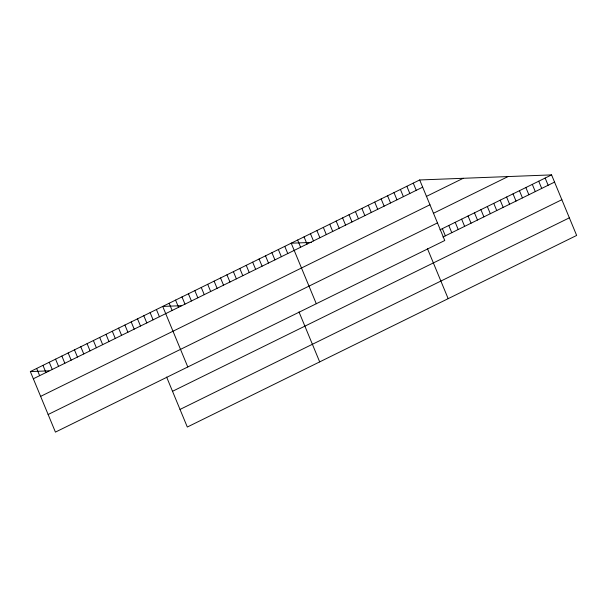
<?xml version="1.0" encoding="UTF-8"?>
<svg xmlns="http://www.w3.org/2000/svg" width="607" height="607" viewBox="0 0 607 607"><rect width="100%" height="100%" fill="white"/><g stroke="black" fill="none" stroke-linecap="round" stroke-linejoin="round"><path stroke-width="0.91" d="M419.687 179.968L444.764 240.509L55.427 432.108L30.35 371.567L419.687 179.968L551.573 174.892L576.65 235.433L187.313 427.032L166.614 377.053M33.332 378.776L422.669 187.176M426.273 196.471L463.209 178.291M40.623 396.379L429.961 204.771M433.375 213.323L508.051 176.569M48.135 414.505L437.472 222.906M439.954 229.825L551.573 174.892M442.943 237.034L554.563 182.1M172.509 391.303L561.847 199.703M180.021 409.437L569.358 217.83M311.414 242.421L291.208 243.195L316.285 303.735M181.379 305.708L162.722 306.421L187.798 366.962M30.35 371.567L49 370.854M545.147 178.056L548.136 185.264M538.728 181.212L541.71 188.42M532.301 184.376L535.291 191.584M525.874 187.54L528.864 194.748M519.455 190.697L522.437 197.905M513.029 193.861L516.018 201.069M506.602 197.025L509.592 204.233M500.183 200.181L503.165 207.389M493.757 203.345L496.746 210.553M487.33 206.509L490.319 213.717M480.911 209.665L483.893 216.874M474.484 212.829L477.474 220.038M468.058 215.993L471.047 223.201M461.639 219.15L464.621 226.358M455.212 222.314L458.202 229.522M448.785 225.478L451.775 232.686M442.366 228.634L445.348 235.842M413.261 183.132L416.25 190.332M406.842 186.288L409.824 193.496M427.465 248.68L448.171 298.659M400.415 189.452L403.405 196.66M393.989 192.616L396.978 199.817M387.57 195.773L390.551 202.981M381.143 198.937L384.132 206.145M374.716 202.093L377.706 209.301M368.297 205.257L371.279 212.465M361.871 208.421L364.86 215.629M355.444 211.577L358.433 218.786M349.025 214.741L352.007 221.95M342.598 217.905L345.588 225.114M336.172 221.062L339.161 228.27M329.753 224.226L332.735 231.434M323.326 227.39L326.316 234.598M316.9 230.546L319.889 237.754M310.481 233.71L313.462 240.918M304.054 236.874L307.043 244.082M297.627 240.031L300.617 247.239M284.782 246.359L287.771 253.567M278.355 249.515L281.345 256.723M298.985 311.907L319.684 361.886M271.936 252.679L274.918 259.887M265.509 255.843L268.499 263.051M259.083 258.999L262.072 266.207M252.664 262.163L255.646 269.371M246.237 265.327L249.227 272.535M239.811 268.484L242.8 275.692M233.392 271.648L236.373 278.856M226.965 274.812L229.954 282.02M220.538 277.968L223.528 285.176M214.119 281.132L217.101 288.34M207.693 284.296L210.682 291.504M201.266 287.452L204.256 294.661M194.847 290.616L197.829 297.825M188.42 293.78L191.41 300.989M181.994 296.937L184.983 304.145M175.575 300.101L178.557 307.309M169.148 303.265L172.138 310.473M156.424 309.524L159.406 316.733M150.119 312.628L153.101 319.836M143.813 315.731L146.803 322.939M137.508 318.834L140.498 326.042M131.211 321.938L134.193 329.138M124.905 325.033L127.887 332.241M118.6 328.137L121.582 335.345M112.295 331.24L115.284 338.448M105.99 334.343L108.979 341.551M99.692 337.446L102.674 344.655M93.387 340.55L96.369 347.758M87.082 343.653L90.064 350.854M80.777 346.749L83.766 353.957M74.471 349.852L77.461 357.06M68.174 352.955L71.156 360.163M61.868 356.059L64.85 363.267M55.563 359.162L58.553 366.37M49.258 362.265L52.248 369.466M42.96 365.361L45.942 372.569M36.655 368.464L39.637 375.672"/></g></svg>
